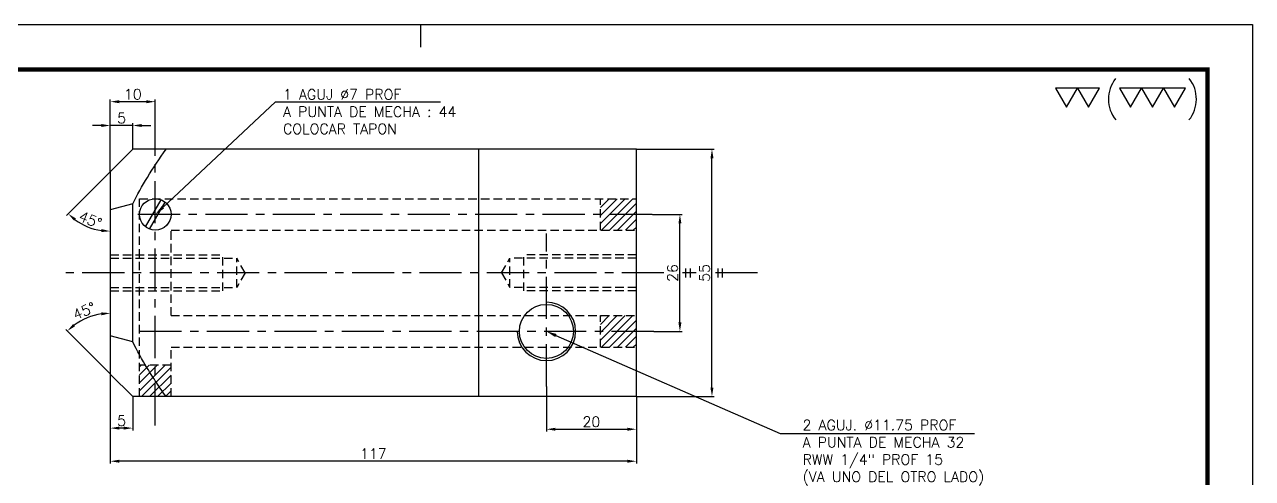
# Model space of a CAD drawing. Extents: x 0 to 420, y 0 to 297.
# Drawn here: x 146.9 to 420, y 196.1 to 297 of the extents above; entities that cross this region are included whole.
import ezdxf
from ezdxf import colors
from ezdxf.entities.mleader import LeaderData, LeaderLine
from ezdxf.math import Vec2, Vec3

# ---------------------------------------------------------------- set-up
doc = ezdxf.new("R2010")
doc.units = 0
doc.header["$LTSCALE"] = 7.5
doc.header["$MEASUREMENT"] = 0
doc.linetypes.add('CENTER', pattern=[2, 1.25, -0.25, 0.25, -0.25])
doc.linetypes.add('HIDDEN', pattern=[0.375, 0.25, -0.125])
doc.layers.get('0').update_dxf_attribs({"linetype": 'CONTINUOUS'})
doc.layers.get('DEFPOINTS').update_dxf_attribs({"linetype": 'CONTINUOUS'})
for name, color, linetype in [('CL', 1, 'CENTER'), ('CO', 3, 'CONTINUOUS'), ('FI', 1, 'CONTINUOUS'), ('OC', 1, 'HIDDEN')]:
    doc.layers.add(name, color=color, linetype=linetype)
doc.styles.add('ROMANS', font='ROMANS.SHX')
doc.dimstyles.new('1', dxfattribs={"dimtxt": 2.3, "dimasz": 2, "dimexe": 0.5, "dimexo": 0.0625, "dimgap": 0.5, "dimtad": 1, "dimdec": 4, "dimdsep": 46, "dimtxsty": 'ROMANS', "dimcen": -2, "dimclrt": 7, "dimadec": 0, "dimazin": 0, "dimtfac": 0.869565, "dimtdec": 4, "dimtmove": 0, "dimatfit": 3, "dimfxl": 1, "dimtolj": 1, "dimarcsym": 0})

# ---------------------------------------------------------------- blocks, each defined once
blk = doc.blocks.new('A3G')
blk.add_line((235, 292), (235, 297))
blk.add_lwpolyline([(0, 297), (420, 297), (420, 0), (0, 0)], close=True)
at = {"const_width": 1}
blk.add_lwpolyline([(25, 287), (410, 287), (410, 10), (25, 10)], close=True, dxfattribs=at)
blk = doc.blocks.new('*D15')
at = {"layer": 'CO', "color": 0, "lineweight": -2}
for p, q in [((262.97, 216.48), (262.97, 206.51)), ((282.97, 214.21), (282.97, 206.51)), ((264.97, 207.01), (280.97, 207.01))]:
    blk.add_line(p, q, dxfattribs=at)
at = {"layer": 'CO', "color": 0}
for points in [[(264.97, 207.34), (264.97, 206.67), (262.97, 207.01)], [(280.97, 207.34), (280.97, 206.67), (282.97, 207.01)]]:
    blk.add_solid(points, dxfattribs=at)
at = {"layer": 'DEFPOINTS', "color": 0}
for p in [(262.97, 216.54), (282.97, 214.27), (282.97, 207.01)]:
    blk.add_point(p, dxfattribs=at)
at = {"layer": 'CO', "color": 7, "insert": (272.97, 208.66), "char_height": 2.3, "attachment_point": 5, "style": 'ROMANS'}
blk.add_mtext('\\A1;20', dxfattribs=at)
blk = doc.blocks.new('*D16')
at = {"layer": 'CO', "color": 0, "lineweight": -2}
for p, q in [((165.97, 219.21), (165.97, 199.4)), ((282.97, 214.21), (282.97, 199.4)), ((280.97, 199.9), (167.97, 199.9))]:
    blk.add_line(p, q, dxfattribs=at)
at = {"layer": 'CO', "color": 0}
for points in [[(167.97, 200.23), (167.97, 199.56), (165.97, 199.9)], [(280.97, 200.23), (280.97, 199.56), (282.97, 199.9)]]:
    blk.add_solid(points, dxfattribs=at)
at = {"layer": 'DEFPOINTS', "color": 0}
for p in [(165.97, 219.27), (282.97, 214.27), (165.97, 199.9)]:
    blk.add_point(p, dxfattribs=at)
at = {"layer": 'CO', "color": 7, "insert": (224.47, 201.55), "char_height": 2.3, "attachment_point": 5, "style": 'ROMANS'}
blk.add_mtext('\\A1;117', dxfattribs=at)
blk = doc.blocks.new('*D17')
at = {"layer": 'CO', "color": 0, "lineweight": -2}
for p, q in [((286.54, 254.77), (293.16, 254.77)), ((292.66, 230.77), (292.66, 252.77)), ((286.89, 228.77), (293.16, 228.77))]:
    blk.add_line(p, q, dxfattribs=at)
at = {"layer": 'CO', "color": 0}
for points in [[(292.32, 252.77), (292.99, 252.77), (292.66, 254.77)], [(292.32, 230.77), (292.99, 230.77), (292.66, 228.77)]]:
    blk.add_solid(points, dxfattribs=at)
at = {"layer": 'DEFPOINTS', "color": 0}
for p in [(286.48, 254.77), (292.66, 254.77), (286.83, 228.77)]:
    blk.add_point(p, dxfattribs=at)
at = {"layer": 'CO', "color": 7, "insert": (291.01, 241.77), "char_height": 2.3, "attachment_point": 5, "rotation": 90, "style": 'ROMANS'}
blk.add_mtext('\\A1;26', dxfattribs=at)
blk = doc.blocks.new('*D18')
at = {"layer": 'CO', "color": 0, "lineweight": -2}
for p, q in [((283.03, 269.27), (300.29, 269.27)), ((299.79, 216.27), (299.79, 267.27)), ((283.03, 214.27), (300.29, 214.27))]:
    blk.add_line(p, q, dxfattribs=at)
at = {"layer": 'CO', "color": 0}
for points in [[(299.45, 267.27), (300.12, 267.27), (299.79, 269.27)], [(299.45, 216.27), (300.12, 216.27), (299.79, 214.27)]]:
    blk.add_solid(points, dxfattribs=at)
at = {"layer": 'DEFPOINTS', "color": 0}
for p in [(282.97, 269.27), (299.79, 269.27), (282.97, 214.27)]:
    blk.add_point(p, dxfattribs=at)
at = {"layer": 'CO', "color": 7, "insert": (298.14, 241.77), "char_height": 2.3, "attachment_point": 5, "rotation": 90, "style": 'ROMANS'}
blk.add_mtext('\\A1;55', dxfattribs=at)
blk = doc.blocks.new('*D19')
at = {"layer": 'CO', "color": 0, "lineweight": -2}
for p, q in [((165.97, 264.34), (165.97, 280.35)), ((173.97, 279.85), (167.97, 279.85)), ((175.97, 270.89), (175.97, 280.35))]:
    blk.add_line(p, q, dxfattribs=at)
at = {"layer": 'CO', "color": 0}
for points in [[(167.97, 280.18), (167.97, 279.51), (165.97, 279.85)], [(173.97, 280.18), (173.97, 279.51), (175.97, 279.85)]]:
    blk.add_solid(points, dxfattribs=at)
at = {"layer": 'DEFPOINTS', "color": 0}
for p in [(165.97, 279.85), (175.97, 270.83), (165.97, 264.27)]:
    blk.add_point(p, dxfattribs=at)
at = {"layer": 'CO', "color": 7, "insert": (170.97, 281.5), "char_height": 2.3, "attachment_point": 5, "style": 'ROMANS'}
blk.add_mtext('\\A1;10', dxfattribs=at)
blk = doc.blocks.new('*D20')
at = {"layer": 'CO', "color": 0, "lineweight": -2}
for p, q in [((165.97, 219.15), (165.97, 206.76)), ((170.97, 214.21), (170.97, 206.76)), ((168.97, 207.26), (167.97, 207.26))]:
    blk.add_line(p, q, dxfattribs=at)
at = {"layer": 'CO', "color": 0}
for points in [[(167.97, 207.59), (167.97, 206.93), (165.97, 207.26)], [(168.97, 207.59), (168.97, 206.93), (170.97, 207.26)]]:
    blk.add_solid(points, dxfattribs=at)
at = {"layer": 'DEFPOINTS', "color": 0}
for p in [(165.97, 219.21), (170.97, 214.27), (165.97, 207.26)]:
    blk.add_point(p, dxfattribs=at)
at = {"layer": 'CO', "color": 7, "insert": (168.47, 208.91), "char_height": 2.3, "attachment_point": 5, "style": 'ROMANS'}
blk.add_mtext('\\A1;5', dxfattribs=at)
blk = doc.blocks.new('*D21')
at = {"layer": 'CO', "color": 0, "lineweight": -2}
for p, q in [((163.97, 274.55), (161.97, 274.55)), ((165.97, 264.4), (165.97, 275.05)), ((170.97, 274.55), (165.97, 274.55)), ((170.97, 269.34), (170.97, 275.05)), ((172.97, 274.55), (174.97, 274.55))]:
    blk.add_line(p, q, dxfattribs=at)
at = {"layer": 'CO', "color": 0}
for points in [[(163.97, 274.89), (163.97, 274.22), (165.97, 274.55)], [(172.97, 274.89), (172.97, 274.22), (170.97, 274.55)]]:
    blk.add_solid(points, dxfattribs=at)
at = {"layer": 'DEFPOINTS', "color": 0}
for p in [(165.97, 274.55), (170.97, 269.27), (165.97, 264.34)]:
    blk.add_point(p, dxfattribs=at)
at = {"layer": 'CO', "color": 7, "insert": (168.47, 276.2), "char_height": 2.3, "attachment_point": 5, "style": 'ROMANS'}
blk.add_mtext('\\A1;5', dxfattribs=at)
blk = doc.blocks.new('*D22')
at = {"layer": 'CO', "color": 0, "lineweight": -2}
blk.add_line((165.92, 264.23), (156.25, 254.56), dxfattribs=at)
blk.add_arc((165.97, 264.27), 13.24, 233.6658, 261.3342, dxfattribs=at)
at = {"layer": 'CO', "color": 0}
for points in [[(157.91, 253.36), (158.34, 253.86), (156.61, 254.91)], [(164, 251.52), (163.95, 250.86), (165.97, 251.04)]]:
    blk.add_solid(points, dxfattribs=at)
at = {"layer": 'DEFPOINTS', "color": 0}
for p in [(170.97, 269.27), (165.97, 264.27), (165.97, 264.27), (159.35, 252.81), (165.97, 219.27)]:
    blk.add_point(p, dxfattribs=at)
at = {"layer": 'CO', "color": 7, "insert": (161.53, 253.57), "char_height": 2.3, "attachment_point": 5, "rotation": 337.5, "style": 'ROMANS'}
blk.add_mtext('\\A1;45°', dxfattribs=at)
blk = doc.blocks.new('*D23')
at = {"layer": 'CO', "color": 0, "lineweight": -2}
blk.add_line((165.92, 219.32), (156.04, 229.2), dxfattribs=at)
blk.add_arc((165.97, 219.27), 13.54, 98.4685, 126.5315, dxfattribs=at)
at = {"layer": 'CO', "color": 0}
for points in [[(163.95, 233), (164, 232.34), (165.97, 232.82)], [(158.12, 229.9), (157.69, 230.41), (156.39, 228.85)]]:
    blk.add_solid(points, dxfattribs=at)
at = {"layer": 'DEFPOINTS', "color": 0}
for p in [(165.97, 264.27), (162.46, 232.36), (165.97, 219.27), (165.97, 219.27), (170.97, 214.27)]:
    blk.add_point(p, dxfattribs=at)
at = {"layer": 'CO', "color": 7, "insert": (160.15, 233.31), "char_height": 2.3, "attachment_point": 5, "rotation": 22.5, "style": 'ROMANS'}
blk.add_mtext('\\A1;45°', dxfattribs=at)

msp = doc.modelspace()

# ---------------------------------------------------------------- hatches: boundary and pattern name
at = {"layer": 'CO'}
h = msp.add_hatch(dxfattribs=at)
h.set_pattern_fill('ANSI31', color=256, scale=10, angle=270, style=0)
h.set_pattern_definition([(45, (-12376.6578, 19728.5597), (0.883883476, -0.883883476), [])])
h.paths.add_polyline_path([(282.96619, 254.77267), (282.96619, 251.27267), (274.96619, 251.27267), (274.96619, 254.77267)])
h.paths.add_polyline_path([(282.96619, 258.27267), (282.96619, 254.77267), (274.96619, 254.77267), (274.96619, 258.27267)])
h = msp.add_hatch(dxfattribs=at)
h.set_pattern_fill('ANSI31', color=256, scale=10, angle=270, style=0)
h.set_pattern_definition([(45, (-12376.6578, 19702.5597), (0.883883476, -0.883883476), [])])
h.paths.add_polyline_path([(282.96619, 228.77267), (282.96619, 225.27267), (274.96619, 225.27267), (274.96619, 228.77267)])
h.paths.add_polyline_path([(282.96619, 232.27267), (282.96619, 228.77267), (274.96619, 228.77267), (274.96619, 232.27267)])
h = msp.add_hatch(dxfattribs=at)
h.set_pattern_fill('ANSI31', color=256, scale=10, angle=270, style=0)
h.set_pattern_definition([(45, (-12379.6578, 19865.1025), (0.883883476, -0.883883476), [])])
h.paths.add_polyline_path([(179.46619, 214.27267), (175.96619, 214.27267), (175.96619, 221.27267), (179.46619, 221.27267)])
h.paths.add_polyline_path([(175.96619, 214.27267), (172.46619, 214.27267), (172.46619, 221.27267), (175.96619, 221.27267)])

# ---------------------------------------------------------------- linework, layer by layer
for p, q in [((165.96619, 264.27267), (170.96619, 269.27267)), ((282.96619, 269.27267), (170.96619, 269.27267)), ((247.96619, 214.27267), (247.96619, 269.27267)), ((282.96619, 214.27267), (282.96619, 269.27267)), ((165.96619, 264.27267), (165.96619, 219.27267)), ((170.96619, 257.13521), (165.96619, 255.77267)), ((170.96619, 226.41012), (170.96619, 257.13521)), ((173.80113, 252.02267), (177.26523, 258.02267)), ((174.66716, 251.52267), (178.13126, 257.52267)), ((170.96619, 226.41012), (165.96619, 227.77267)), ((165.96619, 219.27267), (170.96619, 214.27267)), ((282.96619, 214.27267), (170.96619, 214.27267))]:
    msp.add_line(p, q)
for centre, radius in [((175.96619, 254.77267), 3.5), ((262.96619, 228.77267), 6)]:
    msp.add_circle(centre, radius)
for points, knots in [([(170.96619, 257.13521), (171.94924, 259.1521), (173.04521, 261.10083), (175.51547, 265.14265), (176.90866, 267.22432), (178.35707, 269.27267)], [0.763358682, 0.763358682, 0.763358682, 0.763358682, 0.875, 0.875, 1, 1, 1, 1]), ([(178.35707, 214.27267), (177.62916, 215.30209), (176.91415, 216.34197), (175.51693, 218.4483), (174.83549, 219.51366), (173.02124, 222.48669), (171.93634, 224.41977), (170.96619, 226.41012)], [0, 0, 0, 0, 0.0625, 0.0625, 0.125, 0.125, 0.2351571872, 0.2351571872, 0.2351571872, 0.2351571872])]:
    msp.add_open_spline(points, degree=3, knots=knots)
at = {"layer": 'CL'}
for p, q in [((175.96619, 207.81565), (175.96619, 270.82525)), ((286.48051, 254.77267), (170.60339, 254.77267)), ((262.96619, 216.54046), (262.96619, 250.53715)), ((289.1112, 241.77267), (156.0441, 241.77267)), ((296.29949, 241.77267), (293.24448, 241.77267)), ((309.93285, 241.77267), (300.43277, 241.77267)), ((286.82906, 228.77267), (170.60339, 228.77267))]:
    msp.add_line(p, q, dxfattribs=at)
at = {"layer": 'CO'}
for p, q in [((293.93543, 242.74458), (293.93543, 240.74446)), ((294.93543, 242.74458), (294.93543, 240.74446)), ((301.06555, 242.74458), (301.06555, 240.74446)), ((302.06555, 242.74458), (302.06555, 240.74446))]:
    msp.add_line(p, q, dxfattribs=at)
for points in [[(378.63334, 278.60654), (381.07749, 282.83994), (376.18919, 282.83994)], [(383.52164, 278.60654), (385.9658, 282.83994), (381.07749, 282.83994)], [(392.86082, 278.60654), (395.30497, 282.83994), (390.41666, 282.83994)], [(397.74912, 278.60654), (400.19327, 282.83994), (395.30497, 282.83994)], [(402.63743, 278.60654), (405.08158, 282.83994), (400.19327, 282.83994)]]:
    msp.add_lwpolyline(points, close=True, dxfattribs=at)
for centre, start, end in [((395.31875, 280.43505), 141.7687645, 219.2464834), ((400.1795, 280.43505), 320.7535166, 38.2312355)]:
    msp.add_arc(centre, 7.35713, start, end, dxfattribs=at)
at = {"layer": 'FI'}
msp.add_arc((262.96619, 228.77267), 6.5, 180, 90, dxfattribs=at)
at = {"layer": 'OC'}
for p, q in [((172.46619, 214.27267), (172.46619, 258.27267)), ((172.46619, 258.27267), (282.96619, 258.27267)), ((274.96619, 251.27267), (274.96619, 258.27267)), ((179.46619, 232.27267), (179.46619, 251.27267)), ((179.46619, 251.27267), (282.96619, 251.27267)), ((165.96619, 245.77267), (190.96619, 245.77267)), ((165.96619, 245.02267), (194.08981, 245.02267)), ((190.96619, 237.77267), (190.96619, 245.77267)), ((195.96619, 241.77267), (194.08981, 245.02267)), ((194.08981, 238.52267), (194.08981, 245.02267)), ((252.96619, 241.77267), (254.84258, 245.02267)), ((282.96619, 245.02267), (254.84258, 245.02267)), ((254.84258, 238.52267), (254.84258, 245.02267)), ((282.96619, 245.77267), (257.96619, 245.77267)), ((257.96619, 237.77267), (257.96619, 245.77267)), ((195.96619, 241.77267), (194.08981, 238.52267)), ((252.96619, 241.77267), (254.84258, 238.52267)), ((165.96619, 238.52267), (194.08981, 238.52267)), ((165.96619, 237.77267), (190.96619, 237.77267)), ((282.96619, 238.52267), (254.84258, 238.52267)), ((282.96619, 237.77267), (257.96619, 237.77267)), ((179.46619, 232.27267), (282.96619, 232.27267)), ((274.96619, 225.27267), (274.96619, 232.27267)), ((179.46619, 214.27267), (179.46619, 225.27267)), ((179.46619, 225.27267), (282.96619, 225.27267)), ((179.46619, 221.27267), (172.46619, 221.27267))]:
    msp.add_line(p, q, dxfattribs=at)

# ---------------------------------------------------------------- block references
msp.add_blockref('A3G', (0, 0))

# ---------------------------------------------------------------- dimensions: what is measured, and where the dimension line sits
at = {"layer": 'CO'}
for base, p1, p2, picture, middle in [((165.96619, 279.84779), (175.96619, 270.82525), (165.96619, 264.27267), '*D19', (170.96619, 281.49779)), ((165.96619, 274.55234), (170.96619, 269.27267), (165.96619, 264.33517), '*D21', (168.46619, 276.20234)), ((165.96619, 199.8981), (282.96619, 214.27267), (165.96619, 219.27267), '*D16', (224.46619, 201.5481)), ((165.96619, 207.25872), (170.96619, 214.27267), (165.96619, 219.21017), '*D20', (168.46619, 208.90872)), ((282.96619, 207.00782), (262.96619, 216.54046), (282.96619, 214.27267), '*D15', (272.96619, 208.65782))]:
    dim = msp.add_linear_dim(base=base, p1=p1, p2=p2, dimstyle='1', dxfattribs=at)
    dim.commit()
    dim.dimension.update_dxf_attribs({"geometry": picture, "text_midpoint": middle})
for base, line1, line2, picture, middle in [((159.34818, 252.80994), ((165.96619, 264.27267), (170.96619, 269.27267)), ((165.96619, 264.27267), (165.96619, 219.27267)), '*D22', (161.53241, 253.56858)), ((162.46078, 232.35507), ((165.96619, 264.27267), (165.96619, 219.27267)), ((165.96619, 219.27267), (170.96619, 214.27267)), '*D23', (160.15174, 233.31))]:
    dim = msp.add_angular_dim_2l(base=base, line1=line1, line2=line2, dimstyle='1', dxfattribs=at)
    dim.commit()
    dim.dimension.update_dxf_attribs({"geometry": picture, "text_midpoint": middle})
for base, p1, p2, picture, middle in [((299.78617, 269.27267), (282.96619, 214.27267), (282.96619, 269.27267), '*D18', (298.13617, 241.77267)), ((292.65605, 254.77267), (286.82906, 228.77267), (286.48051, 254.77267), '*D17', (291.00605, 241.77267))]:
    dim = msp.add_linear_dim(base=base, p1=p1, p2=p2, angle=90, dimstyle='1', dxfattribs=at)
    dim.commit()
    dim.dimension.update_dxf_attribs({"geometry": picture, "text_midpoint": middle})

# ---------------------------------------------------------------- leaders
ml = msp.add_multileader_mtext('Standard', dxfattribs=at)
ml.set_content('1 AGUJ %%C7 PROF\\PA PUNTA DE MECHA : 44\\PCOLOCAR TAPON', color=7, style='ROMANS')
ml.set_leader_properties(color=256, linetype='ByLayer', lineweight=-1)
ml.build(insert=Vec2(0, 0))
ml.multileader.update_dxf_attribs({"text_left_attachment_type": 6, "text_right_attachment_type": 5, "dogleg_length": 4, "arrow_head_size": 2.3})
ctx = ml.context
ctx.base_point, ctx.char_height, ctx.arrow_head_size, ctx.landing_gap_size, ctx.plane_origin = Vec3(203.38171, 279.84461), 2.3, 2.3, 1, Vec3(190.97822, 258.74329)
ctx.left_attachment, ctx.right_attachment = 6, 5
notes = []
notes.append((ctx, [(0, (1, 1, 0), (202.67554, 279.84461), (1, 0), 0.70617, [(0, [(175.96619, 254.77267)], 0, [])])]))
ctx.mtext.insert, ctx.mtext.flow_direction = Vec3(204.38171, 282.60461), 5
ml = msp.add_multileader_mtext('Standard', dxfattribs=at)
ml.set_content('2 AGUJ. %%C11.75 PROF\\PA PUNTA DE MECHA 32\\PRWW 1/4" PROF 15\\P(VA UNO DEL OTRO LADO)', color=7, style='ROMANS')
ml.set_leader_properties(color=256, linetype='ByLayer', lineweight=-1)
ml.build(insert=Vec2(0, 0))
ml.multileader.update_dxf_attribs({"text_left_attachment_type": 6, "text_right_attachment_type": 5, "dogleg_length": 4, "arrow_head_size": 2.3})
ctx = ml.context
ctx.base_point, ctx.char_height, ctx.arrow_head_size, ctx.landing_gap_size, ctx.plane_origin = Vec3(318.93864, 206.02468), 2.3, 2.3, 1, Vec3(400.92168, 223.50816)
ctx.left_attachment, ctx.right_attachment = 6, 5
notes.append((ctx, [(1, (1, 1, 0), (314.93864, 206.02468), (1, 0), 4, [(0, [(262.96619, 228.77267)], 0, [])])]))
ctx.mtext.insert, ctx.mtext.flow_direction = Vec3(319.93864, 209.09135), 5
for ctx, leaders in notes:
    for number, flags, end, landing, length, lines in leaders:
        leader = LeaderData()
        leader.index, (leader.has_last_leader_line, leader.has_dogleg_vector, leader.attachment_direction) = number, flags
        leader.last_leader_point, leader.dogleg_vector, leader.dogleg_length = Vec3(end), Vec3(landing), length
        for number, points, colour, breaks in lines:
            line = LeaderLine()
            line.index, line.vertices, line.color, line.breaks = number, Vec3.list(points), colors.encode_raw_color(colour), breaks
            leader.lines.append(line)
        ctx.leaders.append(leader)

doc.saveas('drawing.dxf')
